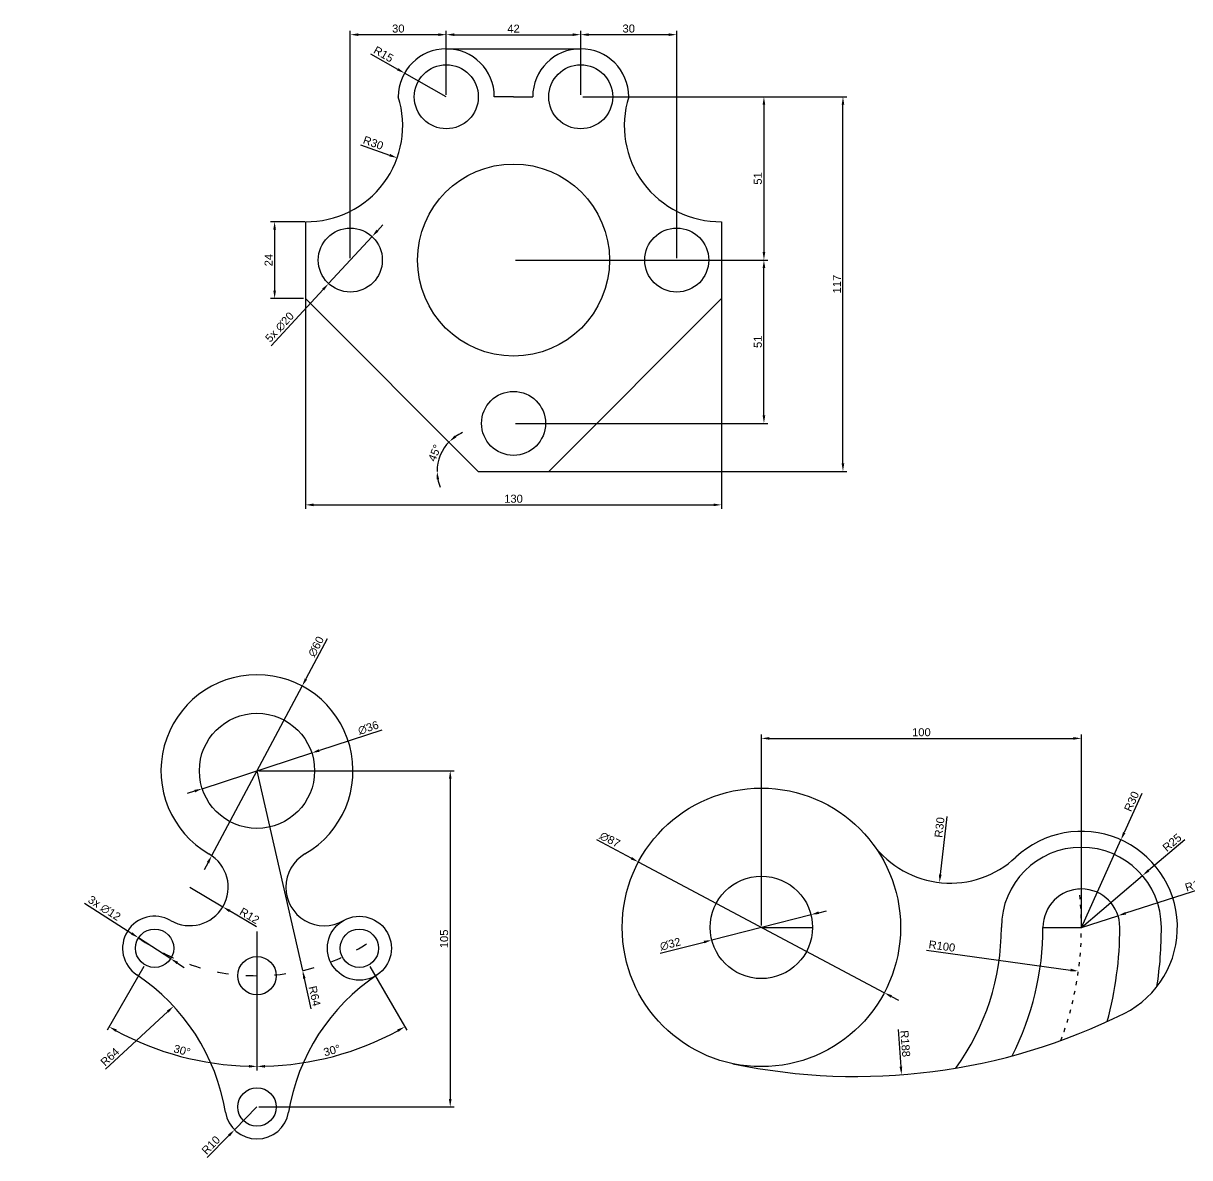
# Model space of a CAD drawing. Header units: millimetres. Extents: x 2411 to 3147, y 1578 to 1932.
# Drawn here: x 2410.9 to 2775.3, y 1577.5 to 1931.8 of the extents above; entities that cross this region are included whole.
import ezdxf

# ---------------------------------------------------------------- set-up
doc = ezdxf.new("R2010")
doc.units = ezdxf.units.MM
doc.linetypes.add('ACAD_ISO03W100', pattern=[30, 12, -18])
doc.styles.get("Standard").update_dxf_attribs({"font": 'arial.ttf'})
doc.dimstyles.new('ISO-25', dxfattribs={"dimtxt": 2.5, "dimasz": 2.5, "dimexe": 1.25, "dimexo": 0.625, "dimtad": 1, "dimtxsty": 'Standard', "dimcen": 2.5, "dimadec": 0, "dimazin": 0, "dimtfac": 1, "dimtmove": 0, "dimatfit": 3, "dimfxl": 0, "dimarcsym": 0})

# ---------------------------------------------------------------- blocks, each defined once
blk = doc.blocks.new('*D1')
at = {"color": 0, "lineweight": -2, "transparency": 16777216}
for p, q in [((2498.8, 1869.87), (2488.14, 1869.87)), ((2489.39, 1867.37), (2489.39, 1848.37)), ((2498.42, 1845.87), (2488.14, 1845.87))]:
    blk.add_line(p, q, dxfattribs=at)
at = {"color": 0, "transparency": 16777216}
for points in [[(2488.97, 1867.37), (2489.81, 1867.37), (2489.39, 1869.87)], [(2488.97, 1848.37), (2489.81, 1848.37), (2489.39, 1845.87)]]:
    blk.add_solid(points, dxfattribs=at)
at = {"layer": 'Defpoints', "color": 0, "transparency": 16777216}
for p in [(2499.42, 1869.87), (2489.39, 1845.87), (2499.04, 1845.87)]:
    blk.add_point(p, dxfattribs=at)
at = {"color": 0, "transparency": 16777216, "insert": (2487.51, 1857.87), "char_height": 2.5, "attachment_point": 5, "rotation": 90}
blk.add_mtext('24', dxfattribs=at)
blk = doc.blocks.new('*D2')
at = {"color": 0, "lineweight": -2, "transparency": 16777216}
for p, q in [((2499.04, 1857.25), (2499.04, 1780.17)), ((2629.04, 1857.25), (2629.04, 1780.17)), ((2501.54, 1781.42), (2626.54, 1781.42))]:
    blk.add_line(p, q, dxfattribs=at)
at = {"color": 0, "transparency": 16777216}
for points in [[(2501.54, 1781.84), (2501.54, 1781), (2499.04, 1781.42)], [(2626.54, 1781.84), (2626.54, 1781), (2629.04, 1781.42)]]:
    blk.add_solid(points, dxfattribs=at)
at = {"layer": 'Defpoints', "color": 0, "transparency": 16777216}
for p in [(2499.04, 1857.87), (2629.04, 1857.87), (2629.04, 1781.42)]:
    blk.add_point(p, dxfattribs=at)
at = {"color": 0, "transparency": 16777216, "insert": (2564.04, 1783.32), "char_height": 2.5, "attachment_point": 5}
blk.add_mtext('130', dxfattribs=at)
blk = doc.blocks.new('*D4')
at = {"color": 0, "lineweight": -2, "transparency": 16777216}
for p, q in [((2564.67, 1857.87), (2643.54, 1857.87)), ((2642.29, 1809.37), (2642.29, 1855.37)), ((2564.67, 1806.87), (2643.54, 1806.87))]:
    blk.add_line(p, q, dxfattribs=at)
at = {"color": 0, "transparency": 16777216}
for points in [[(2641.88, 1855.37), (2642.71, 1855.37), (2642.29, 1857.87)], [(2641.88, 1809.37), (2642.71, 1809.37), (2642.29, 1806.87)]]:
    blk.add_solid(points, dxfattribs=at)
at = {"layer": 'Defpoints', "color": 0, "transparency": 16777216}
for p in [(2564.04, 1857.87), (2642.29, 1857.87), (2564.04, 1806.87)]:
    blk.add_point(p, dxfattribs=at)
at = {"color": 0, "transparency": 16777216, "insert": (2640.39, 1832.37), "char_height": 2.5, "attachment_point": 5, "rotation": 90}
blk.add_mtext('51', dxfattribs=at)
blk = doc.blocks.new('*D5')
at = {"color": 0, "lineweight": -2, "transparency": 16777216}
for p, q in [((2585.67, 1908.87), (2643.54, 1908.87)), ((2642.29, 1906.37), (2642.29, 1860.37)), ((2564.67, 1857.87), (2643.54, 1857.87))]:
    blk.add_line(p, q, dxfattribs=at)
at = {"color": 0, "transparency": 16777216}
for points in [[(2641.88, 1906.37), (2642.71, 1906.37), (2642.29, 1908.87)], [(2641.88, 1860.37), (2642.71, 1860.37), (2642.29, 1857.87)]]:
    blk.add_solid(points, dxfattribs=at)
at = {"layer": 'Defpoints', "color": 0, "transparency": 16777216}
for p in [(2585.04, 1908.87), (2564.04, 1857.87), (2642.29, 1857.87)]:
    blk.add_point(p, dxfattribs=at)
at = {"color": 0, "transparency": 16777216, "insert": (2640.39, 1883.37), "char_height": 2.5, "attachment_point": 5, "rotation": 90}
blk.add_mtext('51', dxfattribs=at)
blk = doc.blocks.new('*D6')
at = {"color": 0, "lineweight": -2, "transparency": 16777216}
for p, q in [((2513.04, 1858.5), (2513.04, 1929.53)), ((2540.54, 1928.28), (2515.54, 1928.28)), ((2543.04, 1909.5), (2543.04, 1929.53))]:
    blk.add_line(p, q, dxfattribs=at)
at = {"color": 0, "transparency": 16777216}
for points in [[(2515.54, 1928.7), (2515.54, 1927.86), (2513.04, 1928.28)], [(2540.54, 1928.7), (2540.54, 1927.86), (2543.04, 1928.28)]]:
    blk.add_solid(points, dxfattribs=at)
at = {"layer": 'Defpoints', "color": 0, "transparency": 16777216}
for p in [(2513.04, 1928.28), (2543.04, 1908.87), (2513.04, 1857.87)]:
    blk.add_point(p, dxfattribs=at)
at = {"color": 0, "transparency": 16777216, "insert": (2528.04, 1930.18), "char_height": 2.5, "attachment_point": 5}
blk.add_mtext('30', dxfattribs=at)
blk = doc.blocks.new('*D7')
at = {"color": 0, "lineweight": -2, "transparency": 16777216}
for p, q in [((2543.04, 1909.5), (2543.04, 1929.53)), ((2545.54, 1928.28), (2582.54, 1928.28)), ((2585.04, 1909.5), (2585.04, 1929.53))]:
    blk.add_line(p, q, dxfattribs=at)
at = {"color": 0, "transparency": 16777216}
for points in [[(2545.54, 1928.7), (2545.54, 1927.86), (2543.04, 1928.28)], [(2582.54, 1928.7), (2582.54, 1927.86), (2585.04, 1928.28)]]:
    blk.add_solid(points, dxfattribs=at)
at = {"layer": 'Defpoints', "color": 0, "transparency": 16777216}
for p in [(2585.04, 1928.28), (2543.04, 1908.87), (2585.04, 1908.87)]:
    blk.add_point(p, dxfattribs=at)
at = {"color": 0, "transparency": 16777216, "insert": (2564.04, 1930.16), "char_height": 2.5, "attachment_point": 5}
blk.add_mtext('42', dxfattribs=at)
blk = doc.blocks.new('*D8')
at = {"color": 0, "lineweight": -2, "transparency": 16777216}
for p, q in [((2585.04, 1909.5), (2585.04, 1929.53)), ((2612.54, 1928.28), (2587.54, 1928.28)), ((2615.04, 1858.5), (2615.04, 1929.53))]:
    blk.add_line(p, q, dxfattribs=at)
at = {"color": 0, "transparency": 16777216}
for points in [[(2587.54, 1928.7), (2587.54, 1927.86), (2585.04, 1928.28)], [(2612.54, 1928.7), (2612.54, 1927.86), (2615.04, 1928.28)]]:
    blk.add_solid(points, dxfattribs=at)
at = {"layer": 'Defpoints', "color": 0, "transparency": 16777216}
for p in [(2585.04, 1928.28), (2585.04, 1908.87), (2615.04, 1857.87)]:
    blk.add_point(p, dxfattribs=at)
at = {"color": 0, "transparency": 16777216, "insert": (2600.04, 1930.18), "char_height": 2.5, "attachment_point": 5}
blk.add_mtext('30', dxfattribs=at)
blk = doc.blocks.new('*D9')
at = {"color": 0, "lineweight": -2, "transparency": 16777216}
for p, q in [((2519.34, 1922.3), (2527.81, 1917.5)), ((2543.04, 1908.87), (2529.99, 1916.26))]:
    blk.add_line(p, q, dxfattribs=at)
at = {"color": 0, "transparency": 16777216}
blk.add_solid([(2528.02, 1917.86), (2527.61, 1917.13), (2529.99, 1916.26)], dxfattribs=at)
at = {"layer": 'Defpoints', "color": 0, "transparency": 16777216}
for p in [(2529.99, 1916.26), (2543.04, 1908.87)]:
    blk.add_point(p, dxfattribs=at)
at = {"color": 0, "transparency": 16777216, "insert": (2523.42, 1922.17), "char_height": 2.5, "attachment_point": 5, "rotation": 330.4812}
blk.add_mtext('R15', dxfattribs=at)
blk = doc.blocks.new('*D10')
at = {"color": 0, "lineweight": -2, "transparency": 16777216}
blk.add_line((2516.18, 1893.9), (2525.33, 1890.64), dxfattribs=at)
at = {"color": 0, "transparency": 16777216}
blk.add_solid([(2525.47, 1891.03), (2525.19, 1890.25), (2527.68, 1889.8)], dxfattribs=at)
at = {"layer": 'Defpoints', "color": 0, "transparency": 16777216}
for p in [(2499.42, 1899.87), (2527.68, 1889.8)]:
    blk.add_point(p, dxfattribs=at)
at = {"color": 0, "transparency": 16777216, "insert": (2520.21, 1894.48), "char_height": 2.5, "attachment_point": 5, "rotation": 340.3892}
blk.add_mtext('R30', dxfattribs=at)
blk = doc.blocks.new('*D11')
at = {"color": 0, "lineweight": -2, "transparency": 16777216}
for start, end in [(135.1737, 180), (113.4688, 124.3212), (190.8524, 201.7049)]:
    blk.add_arc((2553.37, 1791.87), 13.22, start, end, dxfattribs=at)
at = {"color": 0, "transparency": 16777216}
for points in [[(2546.18, 1802.47), (2545.65, 1803.11), (2543.99, 1801.19)], [(2539.97, 1789.35), (2540.8, 1789.42), (2540.15, 1791.87)]]:
    blk.add_solid(points, dxfattribs=at)
at = {"layer": 'Defpoints', "color": 0, "transparency": 16777216}
for p in [(2499.04, 1845.87), (2541.91, 1798.46), (2548.45, 1796.77), (2528.34, 1791.87), (2543.04, 1791.87)]:
    blk.add_point(p, dxfattribs=at)
at = {"color": 0, "transparency": 16777216, "insert": (2539.4, 1797.64), "char_height": 2.5, "attachment_point": 5, "rotation": 67.5868}
blk.add_mtext('45°', dxfattribs=at)
blk = doc.blocks.new('*D12')
at = {"color": 0, "lineweight": -2, "transparency": 16777216}
for p, q in [((2585.67, 1908.87), (2668.24, 1908.87)), ((2666.99, 1794.37), (2666.99, 1906.37)), ((2575.67, 1791.87), (2668.24, 1791.87))]:
    blk.add_line(p, q, dxfattribs=at)
at = {"color": 0, "transparency": 16777216}
for points in [[(2666.57, 1906.37), (2667.4, 1906.37), (2666.99, 1908.87)], [(2666.57, 1794.37), (2667.4, 1794.37), (2666.99, 1791.87)]]:
    blk.add_solid(points, dxfattribs=at)
at = {"layer": 'Defpoints', "color": 0, "transparency": 16777216}
for p in [(2585.04, 1908.87), (2666.99, 1908.87), (2575.04, 1791.87)]:
    blk.add_point(p, dxfattribs=at)
at = {"color": 0, "transparency": 16777216, "insert": (2665.11, 1850.37), "char_height": 2.5, "attachment_point": 5, "rotation": 90}
blk.add_mtext('117', dxfattribs=at)
blk = doc.blocks.new('*D13')
at = {"color": 0, "lineweight": -2, "transparency": 16777216}
for p, q in [((2521.53, 1867.05), (2523.23, 1868.89)), ((2519.83, 1865.22), (2506.25, 1850.53)), ((2488.27, 1831.09), (2504.55, 1848.7))]:
    blk.add_line(p, q, dxfattribs=at)
at = {"color": 0, "transparency": 16777216}
for points in [[(2521.22, 1867.33), (2521.83, 1866.77), (2519.83, 1865.22)], [(2504.25, 1848.98), (2504.86, 1848.41), (2506.25, 1850.53)]]:
    blk.add_solid(points, dxfattribs=at)
at = {"layer": 'Defpoints', "color": 0, "transparency": 16777216}
for p in [(2519.83, 1865.22), (2506.25, 1850.53)]:
    blk.add_point(p, dxfattribs=at)
at = {"color": 0, "transparency": 16777216, "insert": (2490.97, 1836.91), "char_height": 2.5, "attachment_point": 5, "rotation": 47.2372}
blk.add_mtext('5x ∅20', dxfattribs=at)
blk = doc.blocks.new('*D29')
at = {"color": 0, "lineweight": -2, "transparency": 16777216}
for p, q in [((2483.88, 1648.18), (2483.88, 1604.77)), ((2448.57, 1637.19), (2437.09, 1617.31))]:
    blk.add_line(p, q, dxfattribs=at)
blk.add_arc((2483.88, 1698.35), 92.33, 241.5514, 268.4486, dxfattribs=at)
at = {"color": 0, "transparency": 16777216}
for points in [[(2439.69, 1616.81), (2440.1, 1617.54), (2437.71, 1618.39)], [(2481.39, 1606.47), (2481.37, 1605.64), (2483.88, 1606.02)]]:
    blk.add_solid(points, dxfattribs=at)
at = {"layer": 'Defpoints', "color": 0, "transparency": 16777216}
for p in [(2483.88, 1698.35), (2483.88, 1698.35), (2483.88, 1648.81), (2448.88, 1637.73), (2452.3, 1611.59)]:
    blk.add_point(p, dxfattribs=at)
at = {"color": 0, "transparency": 16777216, "insert": (2460.47, 1611.01), "char_height": 2.5, "attachment_point": 5, "rotation": 345}
blk.add_mtext('30°', dxfattribs=at)
blk = doc.blocks.new('*D30')
at = {"color": 0, "lineweight": -2, "transparency": 16777216}
for p, q in [((2483.88, 1648.18), (2483.88, 1604.77)), ((2519.19, 1637.19), (2530.67, 1617.31))]:
    blk.add_line(p, q, dxfattribs=at)
blk.add_arc((2483.88, 1698.35), 92.33, 271.5514, 298.4486, dxfattribs=at)
at = {"color": 0, "transparency": 16777216}
for points in [[(2527.66, 1617.54), (2528.07, 1616.81), (2530.04, 1618.39)], [(2486.38, 1605.64), (2486.37, 1606.47), (2483.88, 1606.02)]]:
    blk.add_solid(points, dxfattribs=at)
at = {"layer": 'Defpoints', "color": 0, "transparency": 16777216}
for p in [(2483.88, 1698.35), (2483.88, 1698.35), (2483.88, 1648.81), (2518.88, 1637.73), (2499.91, 1607.42)]:
    blk.add_point(p, dxfattribs=at)
at = {"color": 0, "transparency": 16777216, "insert": (2507.28, 1611.01), "char_height": 2.5, "attachment_point": 5, "rotation": 15}
blk.add_mtext('30°', dxfattribs=at)
blk = doc.blocks.new('*D31')
at = {"color": 0, "lineweight": -2, "transparency": 16777216}
for p, q in [((2483.88, 1698.35), (2498.12, 1635.96)), ((2500.84, 1624.05), (2498.68, 1633.52))]:
    blk.add_line(p, q, dxfattribs=at)
at = {"color": 0, "transparency": 16777216}
blk.add_solid([(2499.09, 1633.61), (2498.27, 1633.43), (2498.12, 1635.96)], dxfattribs=at)
at = {"layer": 'Defpoints', "color": 0, "transparency": 16777216}
for p in [(2483.88, 1698.35), (2498.12, 1635.96)]:
    blk.add_point(p, dxfattribs=at)
at = {"color": 0, "transparency": 16777216, "insert": (2501.89, 1627.99), "char_height": 2.5, "attachment_point": 5, "rotation": 282.8597}
blk.add_mtext('R64', dxfattribs=at)
blk = doc.blocks.new('*D32')
at = {"color": 0, "lineweight": -2, "transparency": 16777216}
for p, q in [((2462.88, 1661.98), (2473.2, 1655.85)), ((2483.68, 1649.62), (2475.34, 1654.57))]:
    blk.add_line(p, q, dxfattribs=at)
at = {"color": 0, "transparency": 16777216}
blk.add_solid([(2475.56, 1654.93), (2475.13, 1654.21), (2473.2, 1655.85)], dxfattribs=at)
at = {"layer": 'Defpoints', "color": 0, "transparency": 16777216}
for p in [(2462.88, 1661.98), (2473.2, 1655.85)]:
    blk.add_point(p, dxfattribs=at)
at = {"color": 0, "transparency": 16777216, "insert": (2481.55, 1653.07), "char_height": 2.5, "attachment_point": 5, "rotation": 329.2763}
blk.add_mtext('R12', dxfattribs=at)
blk = doc.blocks.new('*D33')
at = {"color": 0, "lineweight": -2, "transparency": 16777216}
for p, q in [((2483.88, 1593.35), (2476.87, 1586.23)), ((2468.3, 1577.52), (2475.11, 1584.44))]:
    blk.add_line(p, q, dxfattribs=at)
at = {"color": 0, "transparency": 16777216}
blk.add_solid([(2474.82, 1584.74), (2475.41, 1584.15), (2476.87, 1586.23)], dxfattribs=at)
at = {"layer": 'Defpoints', "color": 0, "transparency": 16777216}
for p in [(2483.88, 1593.35), (2476.87, 1586.23)]:
    blk.add_point(p, dxfattribs=at)
at = {"color": 0, "transparency": 16777216, "insert": (2469.47, 1581.42), "char_height": 2.5, "attachment_point": 5, "rotation": 45.4612}
blk.add_mtext('R10', dxfattribs=at)
blk = doc.blocks.new('*D34')
at = {"color": 0, "lineweight": -2, "transparency": 16777216}
for p, q in [((2505.86, 1739.54), (2499.18, 1727.03)), ((2469.76, 1671.89), (2498, 1724.82)), ((2468.58, 1669.68), (2467.4, 1667.47))]:
    blk.add_line(p, q, dxfattribs=at)
at = {"color": 0, "transparency": 16777216}
for points in [[(2498.81, 1727.22), (2499.55, 1726.83), (2498, 1724.82)], [(2468.21, 1669.88), (2468.95, 1669.48), (2469.76, 1671.89)]]:
    blk.add_solid(points, dxfattribs=at)
at = {"layer": 'Defpoints', "color": 0, "transparency": 16777216}
for p in [(2498, 1724.82), (2469.76, 1671.89)]:
    blk.add_point(p, dxfattribs=at)
at = {"color": 0, "transparency": 16777216, "insert": (2502.34, 1737.14), "char_height": 2.5, "attachment_point": 5, "rotation": 61.9173}
blk.add_mtext('∅60', dxfattribs=at)
blk = doc.blocks.new('*D35')
at = {"color": 0, "lineweight": -2, "transparency": 16777216}
for p, q in [((2522.87, 1711.07), (2503.37, 1704.71)), ((2466.77, 1692.77), (2500.99, 1703.93)), ((2464.39, 1692), (2462.01, 1691.22))]:
    blk.add_line(p, q, dxfattribs=at)
at = {"color": 0, "transparency": 16777216}
for points in [[(2503.24, 1705.11), (2503.5, 1704.31), (2500.99, 1703.93)], [(2464.26, 1692.39), (2464.52, 1691.6), (2466.77, 1692.77)]]:
    blk.add_solid(points, dxfattribs=at)
at = {"layer": 'Defpoints', "color": 0, "transparency": 16777216}
for p in [(2500.99, 1703.93), (2466.77, 1692.77)]:
    blk.add_point(p, dxfattribs=at)
at = {"color": 0, "transparency": 16777216, "insert": (2518.67, 1711.77), "char_height": 2.5, "attachment_point": 5, "rotation": 18.0633}
blk.add_mtext('∅36', dxfattribs=at)
blk = doc.blocks.new('*D36')
at = {"color": 0, "lineweight": -2, "transparency": 16777216}
for p, q in [((2430, 1657.05), (2444.74, 1647.54)), ((2456.92, 1639.67), (2446.84, 1646.18)), ((2459.02, 1638.32), (2461.12, 1636.96))]:
    blk.add_line(p, q, dxfattribs=at)
at = {"color": 0, "transparency": 16777216}
for points in [[(2444.96, 1647.89), (2444.51, 1647.19), (2446.84, 1646.18)], [(2459.25, 1638.67), (2458.79, 1637.97), (2456.92, 1639.67)]]:
    blk.add_solid(points, dxfattribs=at)
at = {"layer": 'Defpoints', "color": 0, "transparency": 16777216}
for p in [(2446.84, 1646.18), (2456.92, 1639.67)]:
    blk.add_point(p, dxfattribs=at)
at = {"color": 0, "transparency": 16777216, "insert": (2436.19, 1655.4), "char_height": 2.5, "attachment_point": 5, "rotation": 327.1574}
blk.add_mtext('3x ∅12', dxfattribs=at)
blk = doc.blocks.new('*D37')
at = {"color": 0, "lineweight": -2, "transparency": 16777216}
for p, q in [((2484.5, 1698.35), (2545.51, 1698.35)), ((2544.26, 1695.85), (2544.26, 1595.85)), ((2484.5, 1593.35), (2545.51, 1593.35))]:
    blk.add_line(p, q, dxfattribs=at)
at = {"color": 0, "transparency": 16777216}
for points in [[(2543.85, 1695.85), (2544.68, 1695.85), (2544.26, 1698.35)], [(2543.85, 1595.85), (2544.68, 1595.85), (2544.26, 1593.35)]]:
    blk.add_solid(points, dxfattribs=at)
at = {"layer": 'Defpoints', "color": 0, "transparency": 16777216}
for p in [(2483.88, 1698.35), (2483.88, 1593.35), (2544.26, 1593.35)]:
    blk.add_point(p, dxfattribs=at)
at = {"color": 0, "transparency": 16777216, "insert": (2542.36, 1645.85), "char_height": 2.5, "attachment_point": 5, "rotation": 90}
blk.add_mtext('105', dxfattribs=at)
blk = doc.blocks.new('*D38')
at = {"color": 0, "lineweight": -2, "transparency": 16777216}
blk.add_line((2436.56, 1605.14), (2455.98, 1623.13), dxfattribs=at)
at = {"color": 0, "transparency": 16777216}
blk.add_solid([(2455.7, 1623.43), (2456.26, 1622.82), (2457.82, 1624.83)], dxfattribs=at)
at = {"layer": 'Defpoints', "color": 0, "transparency": 16777216}
for p in [(2457.82, 1624.83), (2410.86, 1581.34)]:
    blk.add_point(p, dxfattribs=at)
at = {"color": 0, "transparency": 16777216, "insert": (2437.92, 1608.99), "char_height": 2.5, "attachment_point": 5, "rotation": 42.8064}
blk.add_mtext('R64', dxfattribs=at)
blk = doc.blocks.new('*D39')
at = {"color": 0, "lineweight": -2, "transparency": 16777216}
for p, q in [((2641.49, 1650.07), (2641.49, 1709.72)), ((2741.49, 1650.07), (2741.49, 1709.72)), ((2643.99, 1708.47), (2738.99, 1708.47))]:
    blk.add_line(p, q, dxfattribs=at)
at = {"color": 0, "transparency": 16777216}
for points in [[(2643.99, 1708.89), (2643.99, 1708.06), (2641.49, 1708.47)], [(2738.99, 1708.89), (2738.99, 1708.06), (2741.49, 1708.47)]]:
    blk.add_solid(points, dxfattribs=at)
at = {"layer": 'Defpoints', "color": 0, "transparency": 16777216}
for p in [(2741.49, 1708.47), (2641.49, 1649.45), (2741.49, 1649.45)]:
    blk.add_point(p, dxfattribs=at)
at = {"color": 0, "transparency": 16777216, "insert": (2691.49, 1710.38), "char_height": 2.5, "attachment_point": 5}
blk.add_mtext('100', dxfattribs=at)
blk = doc.blocks.new('*D40')
at = {"color": 0, "lineweight": -2, "transparency": 16777216}
for p, q in [((2589.92, 1676.86), (2600.88, 1671.04)), ((2679.91, 1629.03), (2603.08, 1669.86)), ((2682.11, 1627.86), (2684.32, 1626.68))]:
    blk.add_line(p, q, dxfattribs=at)
at = {"color": 0, "transparency": 16777216}
for points in [[(2601.07, 1671.4), (2600.68, 1670.67), (2603.08, 1669.86)], [(2682.31, 1628.23), (2681.92, 1627.49), (2679.91, 1629.03)]]:
    blk.add_solid(points, dxfattribs=at)
at = {"layer": 'Defpoints', "color": 0, "transparency": 16777216}
for p in [(2603.08, 1669.86), (2679.91, 1629.03)]:
    blk.add_point(p, dxfattribs=at)
at = {"color": 0, "transparency": 16777216, "insert": (2594.17, 1676.83), "char_height": 2.5, "attachment_point": 5, "rotation": 332.0093}
blk.add_mtext('∅87', dxfattribs=at)
blk = doc.blocks.new('*D41')
at = {"color": 0, "lineweight": -2, "transparency": 16777216}
for p, q in [((2657, 1653.41), (2625.99, 1645.48)), ((2659.42, 1654.03), (2661.84, 1654.65)), ((2609.89, 1641.37), (2623.57, 1644.87))]:
    blk.add_line(p, q, dxfattribs=at)
at = {"color": 0, "transparency": 16777216}
for points in [[(2659.32, 1654.43), (2659.52, 1653.62), (2657, 1653.41)], [(2623.47, 1645.27), (2623.67, 1644.46), (2625.99, 1645.48)]]:
    blk.add_solid(points, dxfattribs=at)
at = {"layer": 'Defpoints', "color": 0, "transparency": 16777216}
for p in [(2657, 1653.41), (2625.99, 1645.48)]:
    blk.add_point(p, dxfattribs=at)
at = {"color": 0, "transparency": 16777216, "insert": (2613.05, 1644.21), "char_height": 2.5, "attachment_point": 5, "rotation": 14.3378}
blk.add_mtext('∅32', dxfattribs=at)
blk = doc.blocks.new('*D42')
at = {"color": 0, "lineweight": -2, "transparency": 16777216}
blk.add_line((2693.13, 1642.33), (2738.08, 1636.13), dxfattribs=at)
at = {"color": 0, "transparency": 16777216}
blk.add_solid([(2738.14, 1636.55), (2738.02, 1635.72), (2740.56, 1635.79)], dxfattribs=at)
at = {"layer": 'Defpoints', "color": 0, "transparency": 16777216}
for p in [(2641.49, 1649.45), (2740.56, 1635.79)]:
    blk.add_point(p, dxfattribs=at)
at = {"color": 0, "transparency": 16777216, "insert": (2697.92, 1643.59), "char_height": 2.5, "attachment_point": 5, "rotation": 352.1517}
blk.add_mtext('R100', dxfattribs=at)
blk = doc.blocks.new('*D43')
at = {"color": 0, "lineweight": -2, "transparency": 16777216}
blk.add_line((2684.22, 1617.55), (2685.1, 1605.92), dxfattribs=at)
at = {"color": 0, "transparency": 16777216}
blk.add_solid([(2685.51, 1605.95), (2684.68, 1605.89), (2685.29, 1603.42)], dxfattribs=at)
at = {"layer": 'Defpoints', "color": 0, "transparency": 16777216}
for p in [(2671.08, 1790.89), (2685.29, 1603.42)]:
    blk.add_point(p, dxfattribs=at)
at = {"color": 0, "transparency": 16777216, "insert": (2686.46, 1613.13), "char_height": 2.5, "attachment_point": 5, "rotation": 274.3355}
blk.add_mtext('R188', dxfattribs=at)
blk = doc.blocks.new('*D44')
at = {"color": 0, "lineweight": -2, "transparency": 16777216}
for p, q in [((2781.04, 1662.07), (2755.31, 1653.86)), ((2741.49, 1649.45), (2752.93, 1653.1))]:
    blk.add_line(p, q, dxfattribs=at)
at = {"color": 0, "transparency": 16777216}
blk.add_solid([(2755.18, 1654.25), (2755.43, 1653.46), (2752.93, 1653.1)], dxfattribs=at)
at = {"layer": 'Defpoints', "color": 0, "transparency": 16777216}
for p in [(2752.93, 1653.1), (2741.49, 1649.45)]:
    blk.add_point(p, dxfattribs=at)
at = {"color": 0, "transparency": 16777216, "insert": (2777.04, 1662.77), "char_height": 2.5, "attachment_point": 5, "rotation": 17.7083}
blk.add_mtext('R12', dxfattribs=at)
blk = doc.blocks.new('*D45')
at = {"color": 0, "lineweight": -2, "transparency": 16777216}
for p, q in [((2773.81, 1676.83), (2762.48, 1667.22)), ((2741.49, 1649.45), (2760.57, 1665.61))]:
    blk.add_line(p, q, dxfattribs=at)
at = {"color": 0, "transparency": 16777216}
blk.add_solid([(2762.21, 1667.54), (2762.74, 1666.91), (2760.57, 1665.61)], dxfattribs=at)
at = {"layer": 'Defpoints', "color": 0, "transparency": 16777216}
for p in [(2760.57, 1665.61), (2741.49, 1649.45)]:
    blk.add_point(p, dxfattribs=at)
at = {"color": 0, "transparency": 16777216, "insert": (2769.82, 1675.94), "char_height": 2.5, "attachment_point": 5, "rotation": 40.2772}
blk.add_mtext('R25', dxfattribs=at)
blk = doc.blocks.new('*D46')
at = {"color": 0, "lineweight": -2, "transparency": 16777216}
for p, q in [((2760.41, 1691.29), (2754.88, 1679.06)), ((2741.49, 1649.45), (2753.85, 1676.78))]:
    blk.add_line(p, q, dxfattribs=at)
at = {"color": 0, "transparency": 16777216}
blk.add_solid([(2754.5, 1679.23), (2755.26, 1678.89), (2753.85, 1676.78)], dxfattribs=at)
at = {"layer": 'Defpoints', "color": 0, "transparency": 16777216}
for p in [(2753.85, 1676.78), (2741.49, 1649.45)]:
    blk.add_point(p, dxfattribs=at)
at = {"color": 0, "transparency": 16777216, "insert": (2757.19, 1688.79), "char_height": 2.5, "attachment_point": 5, "rotation": 65.6811}
blk.add_mtext('R30', dxfattribs=at)
blk = doc.blocks.new('*D47')
at = {"color": 0, "lineweight": -2, "transparency": 16777216}
blk.add_line((2699.46, 1684.04), (2697.41, 1665.94), dxfattribs=at)
at = {"color": 0, "transparency": 16777216}
blk.add_solid([(2697, 1665.98), (2697.83, 1665.89), (2697.13, 1663.45)], dxfattribs=at)
at = {"layer": 'Defpoints', "color": 0, "transparency": 16777216}
for p in [(2700.51, 1693.26), (2697.13, 1663.45)]:
    blk.add_point(p, dxfattribs=at)
at = {"color": 0, "transparency": 16777216, "insert": (2697.17, 1680.67), "char_height": 2.5, "attachment_point": 5, "rotation": 83.5415}
blk.add_mtext('R30', dxfattribs=at)

msp = doc.modelspace()

# ---------------------------------------------------------------- linework, layer by layer
for p, q in [((2543.042, 1923.873), (2585.042, 1923.873)), ((2564.042, 1908.873), (2558.042, 1908.873)), ((2564.042, 1908.873), (2570.042, 1908.873)), ((2499.042, 1869.873), (2499.042, 1845.873)), ((2629.042, 1869.873), (2629.042, 1845.873)), ((2499.042, 1845.873), (2553.042, 1791.873)), ((2629.042, 1845.873), (2575.042, 1791.873)), ((2553.042, 1791.873), (2585.042, 1791.873)), ((2641.495, 1649.446), (2657.495, 1649.446)), ((2729.495, 1649.446), (2741.495, 1649.446))]:
    msp.add_line(p, q)
for centre, radius in [((2543.042, 1908.873), 10), ((2585.042, 1908.873), 10), ((2564.042, 1857.873), 30), ((2513.042, 1857.873), 10), ((2615.042, 1857.873), 10), ((2564.042, 1806.873), 10), ((2483.88, 1698.353), 18), ((2641.495, 1649.446), 43.5), ((2641.495, 1649.446), 16), ((2515.88, 1642.927), 10), ((2451.88, 1642.927), 6), ((2515.88, 1642.927), 6), ((2483.88, 1634.353), 6), ((2483.88, 1593.353), 6)]:
    msp.add_circle(centre, radius)
for centre, radius, start, end in [((2543.042, 1908.873), 15, 0, 180), ((2585.042, 1908.873), 15, 360, 180), ((2499.424, 1899.871), 30, 269.26928, 17.46249), ((2628.659, 1899.871), 30, 162.53751, 270.73072), ((2483.88, 1698.353), 30, 300, 240), ((2741.495, 1649.446), 30, 296.46738, 133.08996), ((2700.506, 1693.263), 30, 216.59455, 313.08996), ((2741.495, 1649.446), 25, 0, 180), ((2462.88, 1661.98), 12, 240, 60), ((2504.88, 1661.98), 12, 120, 300.00001), ((2741.495, 1649.446), 12, 0, 180), ((2451.88, 1642.927), 10, 60, 236.33797), ((2641.495, 1649.446), 75, 324.12141, 0), ((2641.495, 1649.446), 88, 332.86635, 0), ((2641.495, 1649.446), 112, 344.787, 0), ((2641.495, 1649.446), 125, 351.49385, 0), ((2410.862, 1581.336), 64, 9.34609, 56.33797), ((2556.897, 1581.336), 64, 123.66203, 170.65391), ((2671.076, 1790.886), 188, 258.18721, 296.46738), ((2483.88, 1593.353), 10, 189.34609, 350.65391)]:
    msp.add_arc(centre, radius, start, end)
at = {"linetype": 'ACAD_ISO03W100', "ltscale": 0.1}
msp.add_arc((2641.495, 1649.446), 100, 339.30202, 6.87963, dxfattribs=at)
at = {"linetype": 'ACAD_ISO03W100', "ltscale": 0.3}
msp.add_arc((2483.88, 1698.353), 64, 234.62655, 305.37345, dxfattribs=at)

# ---------------------------------------------------------------- dimensions: what is measured, and where the dimension line sits
for base, p1, p2, picture, middle in [((2513.042, 1928.278), (2543.042, 1908.873), (2513.042, 1857.873), '*D6', (2528.042, 1930.181)), ((2585.042, 1928.278), (2543.042, 1908.873), (2585.042, 1908.873), '*D7', (2564.042, 1930.159)), ((2585.042, 1928.278), (2615.042, 1857.873), (2585.042, 1908.873), '*D8', (2600.042, 1930.181)), ((2629.042, 1781.421), (2499.042, 1857.873), (2629.042, 1857.873), '*D2', (2564.042, 1783.323)), ((2741.495, 1708.474), (2641.495, 1649.446), (2741.495, 1649.446), '*D39', (2691.495, 1710.375))]:
    dim = msp.add_linear_dim(base=base, p1=p1, p2=p2, dimstyle='ISO-25')
    dim.commit()
    dim.dimension.update_dxf_attribs({"geometry": picture, "text_midpoint": middle})
for center, mpoint, picture, middle in [((2543.042, 1908.873), (2529.989, 1916.264), '*D9', (2523.424, 1922.166)), ((2483.88, 1698.353), (2498.124, 1635.958), '*D31', (2501.893, 1627.991)), ((2462.88, 1661.98), (2473.195, 1655.849), '*D32', (2481.548, 1653.072)), ((2483.88, 1593.353), (2476.866, 1586.225), '*D33', (2469.473, 1581.424))]:
    dim = msp.add_radius_dim(center=center, mpoint=mpoint, dimstyle='ISO-25')
    dim.commit()
    dim.dimension.update_dxf_attribs({"geometry": picture, "text_midpoint": middle})
for base, p1, p2, picture, middle in [((2642.294, 1857.873), (2585.042, 1908.873), (2564.042, 1857.873), '*D5', (2640.392, 1883.373)), ((2666.988, 1908.873), (2575.042, 1791.873), (2585.042, 1908.873), '*D12', (2665.108, 1850.373)), ((2489.389, 1845.873), (2499.424, 1869.871), (2499.042, 1845.873), '*D1', (2487.509, 1857.872)), ((2642.294, 1857.873), (2564.042, 1806.873), (2564.042, 1857.873), '*D4', (2640.392, 1832.373)), ((2544.263, 1593.353), (2483.88, 1698.353), (2483.88, 1593.353), '*D37', (2542.361, 1645.853))]:
    dim = msp.add_linear_dim(base=base, p1=p1, p2=p2, angle=90, dimstyle='ISO-25')
    dim.commit()
    dim.dimension.update_dxf_attribs({"geometry": picture, "text_midpoint": middle})
for center, mpoint, picture, middle in [((2499.424, 1899.871), (2527.684, 1889.802), '*D10', (2519.576, 1892.691)), ((2671.076, 1790.886), (2685.288, 1603.424), '*D43', (2684.564, 1612.982)), ((2700.506, 1693.263), (2697.132, 1663.454), '*D47', (2699.056, 1680.454)), ((2741.495, 1649.446), (2753.849, 1676.784), '*D46', (2758.92, 1688.006)), ((2741.495, 1649.446), (2760.568, 1665.609), '*D45', (2771.052, 1674.493)), ((2741.495, 1649.446), (2752.926, 1653.097), '*D44', (2777.615, 1660.98)), ((2641.495, 1649.446), (2740.558, 1635.791), '*D42', (2697.664, 1641.704)), ((2410.862, 1581.336), (2457.816, 1624.825), '*D38', (2439.208, 1607.59))]:
    dim = msp.add_radius_dim(center=center, mpoint=mpoint, dimstyle='ISO-25')
    dim.commit()
    dim.dimension.update_dxf_attribs({"geometry": picture, "text_midpoint": middle, "dimtype": 164})
for p1, p2, text, picture, middle in [((2519.831, 1865.215), (2506.252, 1850.532), '5x <>', '*D13', (2492.413, 1835.568)), ((2456.921, 1639.673), (2446.839, 1646.181), '3x <>', '*D36', (2435.12, 1653.746))]:
    dim = msp.add_diameter_dim_2p(p1=p1, p2=p2, text=text, dimstyle='ISO-25')
    dim.commit()
    dim.dimension.update_dxf_attribs({"geometry": picture, "text_midpoint": middle, "dimtype": 163})
for base, line1, line2, picture, middle in [((2541.909, 1798.459), ((2543.042, 1791.873), (2528.338, 1791.873)), ((2548.445, 1796.768), (2499.042, 1845.873)), '*D11', (2539.397, 1797.636)), ((2452.301, 1611.59), ((2483.88, 1698.353), (2483.88, 1648.808)), ((2483.88, 1698.353), (2448.88, 1637.731)), '*D29', (2460.475, 1611.006)), ((2499.913, 1607.425), ((2483.88, 1698.353), (2518.88, 1637.731)), ((2483.88, 1698.353), (2483.88, 1648.808)), '*D30', (2507.284, 1611.006))]:
    dim = msp.add_angular_dim_2l(base=base, line1=line1, line2=line2, dimstyle='ISO-25')
    dim.commit()
    dim.dimension.update_dxf_attribs({"geometry": picture, "text_midpoint": middle})
for p1, p2, picture, middle in [((2469.757, 1671.885), (2498.002, 1724.821), '*D34', (2504.081, 1736.214)), ((2466.767, 1692.772), (2500.992, 1703.934), '*D35', (2519.285, 1709.9)), ((2679.906, 1629.031), (2603.083, 1669.862), '*D40', (2593.25, 1675.089)), ((2656.996, 1653.409), (2625.993, 1645.484), '*D41', (2613.536, 1642.3))]:
    dim = msp.add_diameter_dim_2p(p1=p1, p2=p2, dimstyle='ISO-25')
    dim.commit()
    dim.dimension.update_dxf_attribs({"geometry": picture, "text_midpoint": middle, "dimtype": 163})

doc.saveas('drawing.dxf')
